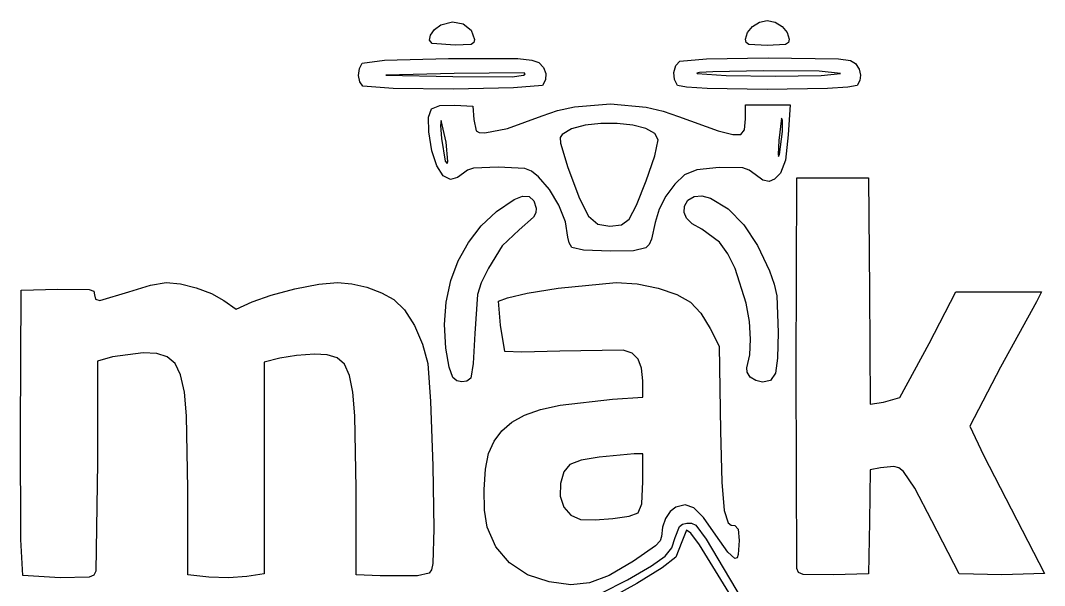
# Model space of a CAD drawing. Header units: millimetres. Extents: x 43 to 186, y 100 to 227.
# Drawn here: x 44 to 130.9, y 178.6 to 226.6 of the extents above; entities that cross this region are included whole.
import ezdxf

# ---------------------------------------------------------------- set-up
doc = ezdxf.new("R2010")
doc.units = ezdxf.units.MM
doc.layers.add('Layer_1', color=7, linetype='CONTINUOUS')

msp = doc.modelspace()

# ---------------------------------------------------------------- linework, layer by layer
at = {"layer": 'Layer_1', "color": 7}
for p, q in [((79.137998, 225.835755), (79.678395, 226.233863)), ((79.678395, 226.233863), (80.650345, 226.479717)), ((80.650345, 226.479717), (81.5709, 226.301606)), ((81.5709, 226.301606), (82.257275, 225.779211)), ((106.130239, 226.097358), (106.724239, 226.460251)), ((106.724239, 226.460251), (107.39753, 226.598611)), ((107.39753, 226.598611), (108.07082, 226.460251)), ((108.07082, 226.460251), (108.664816, 226.097358)), ((78.70077, 224.925295), (78.79332, 225.360421)), ((78.79332, 225.360421), (79.137998, 225.835755)), ((82.257275, 225.779211), (82.526685, 224.992213)), ((105.54544, 225.011112), (105.706862, 225.588217)), ((105.706862, 225.588217), (106.130239, 226.097358)), ((108.664816, 226.097358), (109.08819, 225.588217)), ((109.08819, 225.588217), (109.24961, 225.011112)), ((78.916755, 224.647811), (78.70077, 224.925295)), ((80.873045, 224.502833), (78.916755, 224.647811)), ((78.916755, 224.647811), (78.916755, 224.647811)), ((82.248887, 224.571175), (80.873045, 224.502833)), ((82.474187, 224.722557), (82.248887, 224.571175)), ((82.526685, 224.992213), (82.474187, 224.722557)), ((105.599184, 224.72645), (105.54544, 225.011112)), ((105.54544, 225.011112), (105.54544, 225.011112)), ((105.843097, 224.566991), (105.599184, 224.72645)), ((107.39753, 224.481945), (105.843097, 224.566991)), ((108.951954, 224.56699), (107.39753, 224.481945)), ((109.195866, 224.726449), (108.951954, 224.56699)), ((109.24961, 225.011112), (109.195866, 224.726449)), ((72.747678, 222.533396), (72.981365, 222.980434)), ((72.981365, 222.980434), (74.880766, 223.236367)), ((74.880766, 223.236367), (80.317865, 223.369951)), ((80.317865, 223.369951), (86.205062, 223.360551)), ((86.205062, 223.360551), (87.39947, 223.245664)), ((87.39947, 223.245664), (87.977985, 223.033122)), ((87.977985, 223.033122), (88.389021, 222.615352)), ((99.468486, 222.194752), (99.625992, 222.768502)), ((99.625992, 222.768502), (99.971795, 223.149719)), ((99.971795, 223.149719), (102.223406, 223.350029)), ((102.223406, 223.350029), (107.47142, 223.423612)), ((107.47142, 223.423612), (113.445732, 223.348741)), ((113.445732, 223.348741), (114.47153, 223.203298)), ((114.47153, 223.203298), (114.89714, 222.939757)), ((114.89714, 222.939757), (115.195976, 222.474769)), ((72.681744, 221.944229), (72.747678, 222.533396)), ((72.77897, 221.382136), (72.681744, 221.944229)), ((80.806895, 222.105735), (74.986065, 221.968399)), ((74.986065, 221.968399), (80.674605, 221.836108)), ((80.674605, 221.836108), (85.728039, 221.828494)), ((86.742385, 222.167475), (80.806895, 222.105735)), ((85.728039, 221.828494), (86.700565, 221.952499)), ((86.700565, 221.952499), (86.832872, 222.048344)), ((86.742385, 222.167471), (86.742385, 222.167475)), ((86.832872, 222.048344), (86.742385, 222.167471)), ((88.389021, 222.615352), (88.588626, 222.092951)), ((88.588626, 222.092951), (88.562055, 221.556174)), ((99.514068, 221.584876), (99.468486, 222.194752)), ((101.639376, 222.18171), (101.414847, 222.141992)), ((101.414847, 222.141992), (101.4444, 222.100695)), ((101.4444, 222.100695), (103.894261, 221.923979)), ((102.759888, 222.25263), (101.639376, 222.18171)), ((107.05118, 222.333974), (102.759888, 222.25263)), ((103.894261, 221.923979), (108.06562, 221.865073)), ((111.800788, 222.286957), (107.05118, 222.333974)), ((108.06562, 221.865073), (111.969079, 221.923979)), ((113.61524, 222.100695), (111.800788, 222.286957)), ((111.969079, 221.923979), (113.61524, 222.100695)), ((113.61524, 222.100695), (113.61524, 222.100695)), ((115.195976, 222.474769), (115.318261, 221.972388)), ((115.318261, 221.972388), (115.260083, 221.492571)), ((73.034765, 221.016322), (72.77897, 221.382136)), ((73.034715, 221.016318), (73.034765, 221.016322)), ((75.614898, 220.817534), (73.034715, 221.016318)), ((88.294565, 221.095278), (85.833328, 220.870407)), ((88.562055, 221.556174), (88.294565, 221.095278)), ((99.777525, 221.095278), (99.514068, 221.584876)), ((100.543796, 220.946707), (99.777525, 221.095278)), ((99.777525, 221.095278), (99.777525, 221.095278)), ((102.286121, 220.840585), (100.543796, 220.946707)), ((114.251257, 220.946707), (112.508931, 220.840585)), ((115.01753, 221.095278), (114.251257, 220.946707)), ((115.260083, 221.492571), (115.01753, 221.095278)), ((80.743938, 220.773361), (75.614898, 220.817534)), ((85.833328, 220.870407), (80.743938, 220.773361)), ((107.397526, 220.755687), (102.286121, 220.840585)), ((112.508931, 220.840585), (107.397526, 220.755687)), ((78.873657, 219.102501), (79.576612, 219.391959)), ((79.576612, 219.391959), (80.850715, 219.402586)), ((80.850715, 219.402586), (82.394395, 219.322566)), ((82.394395, 219.322566), (82.475795, 218.198087)), ((89.588706, 218.956944), (91.021061, 219.277199)), ((91.021061, 219.277199), (94.071617, 219.523289)), ((94.071617, 219.523289), (97.117782, 219.244826)), ((97.117782, 219.244826), (98.544649, 218.90939)), ((105.54548, 218.255933), (105.54548, 219.454862)), ((105.54548, 219.454862), (107.43644, 219.454862)), ((107.43644, 219.454862), (109.3274, 219.454862)), ((109.3274, 219.454862), (109.17479, 216.896986)), ((78.60861, 218.397294), (78.873657, 219.102501)), ((78.648225, 217.139416), (78.60861, 218.397294)), ((85.321861, 217.428521), (88.268735, 218.504948)), ((88.268735, 218.504948), (89.588706, 218.956944)), ((98.544649, 218.90939), (99.856935, 218.443418)), ((99.856935, 218.443418), (103.217206, 217.225487)), ((79.708815, 218.11261), (79.64214, 217.701535)), ((79.64214, 217.701535), (79.712837, 216.587535)), ((80.112265, 216.260526), (79.708815, 218.11261)), ((82.475795, 218.198087), (82.665995, 217.234326)), ((91.919402, 217.710286), (90.777127, 217.401914)), ((93.256497, 217.859395), (91.919402, 217.710286)), ((94.65335, 217.856685), (93.256497, 217.859395)), ((95.9749, 217.709598), (94.65335, 217.856685)), ((97.086083, 217.425576), (95.9749, 217.709598)), ((105.450117, 217.319138), (105.54548, 218.255933)), ((108.61283, 218.310393), (108.3683, 216.412153)), ((108.684332, 218.15001), (108.61283, 218.310393)), ((108.69407, 217.183855), (108.684332, 218.15001)), ((78.908874, 215.538051), (78.648225, 217.139416)), ((82.665995, 217.234326), (82.928394, 217.099849)), ((82.928394, 217.099849), (83.401835, 217.076472)), ((83.401835, 217.076472), (85.321861, 217.428521)), ((89.964735, 216.926837), (89.807995, 216.659799)), ((89.807995, 216.659799), (89.821585, 216.198001)), ((90.777127, 217.401914), (89.964735, 216.926837)), ((97.851839, 217.012063), (97.086083, 217.425576)), ((98.137105, 216.4765), (97.851839, 217.012063)), ((103.217206, 217.225487), (104.461355, 216.927667)), ((104.461355, 216.927667), (105.16274, 216.910133)), ((105.16274, 216.910133), (105.450117, 217.319138)), ((108.4416, 215.221528), (108.69403, 217.183855)), ((108.69403, 217.183855), (108.69407, 217.183855)), ((109.17479, 216.896986), (108.945324, 214.742694)), ((79.712837, 216.587535), (80.037935, 214.652251)), ((80.275331, 214.635042), (80.112235, 216.260526)), ((80.112235, 216.260526), (80.112265, 216.260526)), ((89.821585, 216.198001), (90.460925, 214.117319)), ((97.83257, 215.11619), (98.137105, 216.4765)), ((108.3683, 216.412153), (108.315287, 215.221626)), ((79.335282, 214.259058), (78.908874, 215.538051)), ((97.12001, 212.98733), (97.83257, 215.11619)), ((108.315287, 215.221626), (108.356389, 215.066881)), ((108.356389, 215.066881), (108.4416, 215.221528)), ((79.877712, 213.411606), (79.335282, 214.259058)), ((80.037935, 214.652251), (80.207746, 214.461067)), ((80.207746, 214.461067), (80.275331, 214.635042)), ((82.429102, 214.069982), (81.935689, 213.909502)), ((84.542865, 214.163195), (82.429102, 214.069982)), ((86.798937, 214.049204), (84.542865, 214.163195)), ((87.369661, 213.800667), (86.798937, 214.049204)), ((90.460925, 214.117319), (91.438072, 211.496447)), ((103.31162, 214.124031), (101.407077, 213.938668)), ((105.331056, 214.099556), (103.31162, 214.124031)), ((105.856335, 213.90094), (105.331056, 214.099556)), ((108.945324, 214.742694), (108.51257, 213.655841)), ((80.486425, 213.104862), (79.877712, 213.411606)), ((81.0758, 213.260305), (80.486425, 213.104862)), ((81.600645, 213.634028), (81.0758, 213.260305)), ((81.935689, 213.909502), (81.600645, 213.634028)), ((87.954955, 213.330169), (87.369661, 213.800667)), ((88.906089, 212.257719), (87.954955, 213.330169)), ((100.37834, 213.501737), (99.529864, 212.705926)), ((101.407077, 213.938668), (100.37834, 213.501737)), ((106.3704, 213.516113), (105.856335, 213.90094)), ((107.020056, 213.059533), (106.3704, 213.516113)), ((108.02205, 213.124891), (107.547576, 212.927624)), ((108.51257, 213.655841), (108.02205, 213.124891)), ((109.83805, 196.96528), (109.91115, 213.237153)), ((109.91115, 213.237153), (112.95386, 213.237153)), ((112.95386, 213.237153), (115.99656, 213.237153)), ((115.99656, 213.237153), (116.06606, 203.643409)), ((89.702145, 210.918722), (88.906089, 212.257719)), ((96.300995, 210.916786), (97.12001, 212.98733)), ((99.529864, 212.705926), (98.792082, 211.704086)), ((107.547576, 212.927624), (107.020056, 213.059533)), ((84.399553, 210.379776), (85.906465, 211.405989)), ((85.906465, 211.405989), (86.613713, 211.687399)), ((86.613713, 211.687399), (87.175183, 211.65071)), ((87.175183, 211.65071), (87.567404, 211.305326)), ((91.438072, 211.496447), (92.218129, 209.988886)), ((98.792082, 211.704086), (98.22327, 210.590568)), ((100.654747, 211.358757), (101.177257, 211.660495)), ((101.177257, 211.660495), (101.844147, 211.727662)), ((101.844147, 211.727662), (102.57148, 211.534225)), ((102.57148, 211.534225), (104.062986, 210.609206)), ((87.567404, 211.305326), (87.766905, 210.660651)), ((87.766905, 210.660651), (87.743977, 210.276323)), ((90.250911, 209.502117), (89.702145, 210.918722)), ((95.677095, 209.731424), (96.300995, 210.916786)), ((98.22327, 210.590568), (97.881705, 209.459721)), ((100.325015, 210.296677), (100.36055, 210.84848)), ((100.36055, 210.84848), (100.654747, 211.358757)), ((104.062986, 210.609206), (105.397109, 209.266436)), ((83.099003, 209.159698), (84.399553, 210.379776)), ((87.534922, 209.894248), (86.311695, 208.825696)), ((87.743977, 210.276323), (87.534922, 209.894248)), ((92.218129, 209.988886), (93.012089, 209.300239)), ((95.007867, 209.270469), (95.677095, 209.731424)), ((95.677095, 209.731424), (95.677095, 209.731424)), ((100.537687, 209.81035), (100.325015, 210.296677)), ((101.027548, 209.350463), (100.537687, 209.81035)), ((82.013248, 207.764072), (83.099003, 209.159698)), ((86.311695, 208.825696), (84.869961, 207.482101)), ((90.460175, 208.196841), (90.250911, 209.502117)), ((93.012089, 209.300239), (94.030945, 209.136112)), ((94.030945, 209.136112), (95.007867, 209.270469)), ((97.881705, 209.459721), (97.568526, 208.032055)), ((101.82358, 208.877981), (101.027548, 209.350463)), ((103.34284, 207.77284), (101.82358, 208.877981)), ((105.397109, 209.266436), (106.571112, 207.509296)), ((90.556272, 207.720508), (90.460175, 208.196841)), ((97.568526, 208.032055), (97.369473, 207.597631)), ((81.150718, 206.211215), (82.013248, 207.764072)), ((84.869961, 207.482101), (83.717315, 205.587756)), ((90.781685, 207.336945), (90.556272, 207.720508)), ((90.781725, 207.336945), (90.781685, 207.336945)), ((91.772216, 207.099684), (90.781725, 207.336945)), ((94.079715, 207.019445), (91.772216, 207.099684)), ((96.041503, 207.051947), (94.079715, 207.019445)), ((97.079782, 207.309474), (96.041503, 207.051947)), ((97.369473, 207.597631), (97.079782, 207.309474)), ((104.052575, 206.80362), (103.34284, 207.77284)), ((106.571112, 207.509296), (107.58226, 205.341167)), ((80.519842, 204.519444), (81.150718, 206.211215)), ((104.678935, 205.561132), (104.052575, 206.80362)), ((83.717315, 205.587756), (83.106515, 204.336669)), ((105.60773, 202.596422), (104.678935, 205.561132)), ((107.58226, 205.341167), (107.98183, 204.224997)), ((80.129053, 202.707076), (80.519842, 204.519444)), ((43.960935, 191.69091), (44.029835, 203.712154)), ((44.029835, 203.712154), (47.138695, 203.786694)), ((47.138695, 203.786694), (49.808036, 203.774701)), ((49.808036, 203.774701), (50.179881, 203.622927)), ((50.179881, 203.622927), (50.247545, 203.323673)), ((50.699544, 202.838241), (53.157965, 203.57986)), ((53.157965, 203.57986), (55.018311, 204.135564)), ((55.018311, 204.135564), (56.332965, 204.36693)), ((56.332965, 204.36693), (57.552648, 204.244305)), ((57.552648, 204.244305), (58.893715, 203.912538)), ((58.893715, 203.912538), (60.177602, 203.427212)), ((65.247663, 203.283208), (67.273136, 203.816235)), ((67.273136, 203.816235), (69.296481, 204.209845)), ((69.296481, 204.209845), (70.885045, 204.36502)), ((70.885045, 204.36502), (72.093094, 204.258416)), ((72.093094, 204.258416), (73.37846, 203.957872)), ((73.37846, 203.957872), (74.617874, 203.500396)), ((83.106515, 204.336669), (82.781819, 203.335877)), ((86.986282, 203.454139), (89.633209, 203.883769)), ((89.633209, 203.883769), (94.570955, 204.370854)), ((94.570955, 204.370854), (96.346776, 204.241517)), ((96.346776, 204.241517), (98.124062, 203.883662)), ((98.124062, 203.883662), (99.703605, 203.350177)), ((107.98183, 204.224997), (108.205129, 203.217666)), ((116.06606, 203.643409), (116.13546, 194.04966)), ((121.15594, 199.18812), (123.4049, 203.569203)), ((123.4049, 203.569203), (127.04971, 203.574503)), ((127.04971, 203.574503), (130.69453, 203.579803)), ((130.69453, 203.579803), (130.25134, 202.719907)), ((50.247545, 203.323673), (50.326094, 202.936673)), ((50.326094, 202.936673), (50.699544, 202.838241)), ((60.177602, 203.427212), (61.225745, 202.843909)), ((61.225745, 202.843909), (62.292005, 202.092339)), ((62.292005, 202.092339), (63.652715, 202.709784)), ((63.652715, 202.709784), (65.247663, 203.283208)), ((74.617874, 203.500396), (75.688065, 202.922992)), ((75.688065, 202.922992), (76.574463, 202.052483)), ((79.98678, 200.792428), (80.129053, 202.707076)), ((82.781819, 203.335877), (82.566705, 200.041063)), ((84.567055, 202.770243), (85.320475, 203.056696)), ((84.738695, 200.739708), (84.567055, 202.770243)), ((85.320475, 203.056696), (86.986282, 203.454139)), ((99.703605, 203.350177), (100.8862, 202.693948)), ((100.8862, 202.693948), (101.751481, 201.754045)), ((108.205129, 203.217666), (108.32357, 200.11484)), ((130.25134, 202.719907), (127.20184, 197.174531)), ((76.574463, 202.052483), (77.418466, 200.726653)), ((105.873262, 201.04423), (105.60773, 202.596422)), ((101.751481, 201.754045), (102.54834, 200.47325)), ((105.981615, 199.558836), (105.873262, 201.04423)), ((77.418466, 200.726653), (78.116761, 199.140561)), ((80.101455, 198.793817), (79.98678, 200.792428)), ((85.107575, 198.5125), (84.738695, 200.739708)), ((102.54834, 200.47325), (103.29648, 198.949698)), ((108.32357, 200.11484), (108.275136, 197.942427)), ((82.566705, 200.041063), (82.421996, 197.491347)), ((105.914338, 198.225256), (105.981615, 199.558836)), ((54.392815, 198.399882), (51.769375, 198.044217)), ((55.532381, 198.330537), (54.392815, 198.399882)), ((56.420128, 198.056594), (55.532381, 198.330537)), ((78.116761, 199.140561), (78.566035, 197.489267)), ((80.37645, 197.191648), (80.101455, 198.793817)), ((86.560461, 198.440477), (85.107575, 198.5125)), ((89.776605, 198.54349), (86.560461, 198.440477)), ((95.144845, 198.62568), (89.776605, 198.54349)), ((95.907415, 198.3702), (95.144845, 198.62568)), ((96.425503, 197.870766), (95.907415, 198.3702)), ((103.29648, 198.949698), (103.42878, 191.77956)), ((118.6424, 194.59936), (121.15594, 199.18812)), ((50.512605, 197.690376), (50.508605, 189.05966)), ((51.769375, 198.044217), (50.512605, 197.690376)), ((57.086872, 197.484298), (56.420128, 198.056594)), ((57.563426, 196.519896), (57.086872, 197.484298)), ((65.990255, 197.933986), (64.667335, 197.589855)), ((64.667335, 197.589855), (64.667335, 188.61253)), ((67.401713, 198.17853), (65.990255, 197.933986)), ((68.937505, 198.28322), (67.401713, 198.17853)), ((70.013144, 198.222219), (68.937505, 198.28322)), ((70.847191, 197.966541), (70.013144, 198.222219)), ((71.469906, 197.418549), (70.847191, 197.966541)), ((78.566035, 197.489267), (78.801339, 194.263556)), ((82.421996, 197.491347), (82.203585, 196.23767)), ((96.720596, 197.093646), (96.425503, 197.870766)), ((105.65298, 197.128505), (105.914338, 198.225256)), ((108.275136, 197.942427), (108.083044, 196.664305)), ((71.911546, 196.480606), (71.469906, 197.418549)), ((80.680035, 196.29728), (80.37645, 197.191648)), ((96.814185, 196.00511), (96.720596, 197.093646)), ((105.682141, 196.747978), (105.65298, 197.128505)), ((105.946, 196.33798), (105.682141, 196.747978)), ((108.083044, 196.664305), (107.67711, 196.059488)), ((109.91135, 180.08949), (109.83805, 196.96528)), ((127.20184, 197.174531), (124.59552, 192.17428)), ((57.880606, 195.069633), (57.563426, 196.519896)), ((72.202372, 195.055073), (71.911546, 196.480606)), ((80.680035, 196.29727), (80.680035, 196.29728)), ((81.033608, 196.023815), (80.680035, 196.29727)), ((81.452925, 195.920869), (81.033608, 196.023815)), ((81.866685, 195.991224), (81.452925, 195.920869)), ((82.203585, 196.23767), (81.866685, 195.991224)), ((96.814185, 194.63346), (96.814185, 196.00511)), ((106.429619, 196.033591), (105.946, 196.33798)), ((105.946, 196.33798), (105.946, 196.33798)), ((106.98715, 195.90699), (106.429619, 196.033591)), ((107.67711, 196.059488), (106.98715, 195.90699)), ((58.069226, 193.039755), (57.880606, 195.069633)), ((72.37264, 193.044312), (72.202372, 195.055073)), ((78.801339, 194.263556), (78.987929, 188.813225)), ((89.815116, 193.960164), (94.234495, 194.45537)), ((94.234495, 194.45537), (96.814185, 194.63346)), ((116.13546, 194.04966), (117.25664, 194.22067)), ((117.25664, 194.22067), (118.6424, 194.59936)), ((85.692308, 192.514408), (86.779545, 193.1107)), ((86.779545, 193.1107), (88.14203, 193.587457)), ((88.14203, 193.587457), (89.815116, 193.960164)), ((58.184045, 186.86614), (58.069226, 193.039755)), ((72.472545, 186.87656), (72.37264, 193.044312)), ((84.844967, 191.783096), (85.692308, 192.514408)), ((43.976861, 182.557718), (43.960935, 191.69091)), ((84.20217, 190.901278), (84.844967, 191.783096)), ((103.42878, 191.77956), (103.539003, 187.422339)), ((124.59552, 192.17428), (125.75281, 189.71601)), ((83.728565, 189.85347), (84.20217, 190.901278)), ((83.450094, 188.522846), (83.728565, 189.85347)), ((96.079645, 189.82158), (93.103075, 189.54902)), ((96.814185, 189.82158), (96.079645, 189.82158)), ((96.814185, 187.47272), (96.814185, 189.82158)), ((125.75281, 189.71601), (130.94552, 179.65456)), ((50.508605, 189.05966), (50.350705, 179.85369)), ((78.987929, 188.813225), (79.068557, 183.45404)), ((90.637351, 188.916663), (90.108453, 188.291231)), ((91.578129, 189.296638), (90.637351, 188.916663)), ((93.103075, 189.54902), (91.578129, 189.296638)), ((118.13797, 188.761368), (117.02659, 188.64294)), ((118.563973, 188.637615), (118.13797, 188.761368)), ((64.667335, 188.61253), (64.667335, 179.6352)), ((83.334131, 186.798186), (83.450094, 188.522846)), ((90.108453, 188.291231), (89.819145, 187.30248)), ((116.14155, 188.4769), (116.06905, 184.05593)), ((117.02659, 188.64294), (116.14155, 188.4769)), ((118.969739, 188.323341), (118.563973, 188.637615)), ((119.919211, 186.917599), (118.969739, 188.323341)), ((89.819145, 187.30248), (89.801334, 186.233368)), ((96.72875, 185.589022), (96.814185, 187.47272)), ((103.539003, 187.422339), (103.722935, 185.001914)), ((58.185045, 179.54502), (58.184045, 186.86614)), ((72.472545, 179.54471), (72.472545, 186.87656)), ((83.387191, 185.040041), (83.334131, 186.798186)), ((89.801334, 186.233368), (90.119908, 185.297966)), ((121.3837, 184.13288), (119.919211, 186.917599)), ((90.119908, 185.297966), (90.713945, 184.604982)), ((96.439825, 184.81318), (96.72875, 185.589022)), ((99.620645, 185.28843), (99.14478, 184.919992)), ((100.420315, 185.496957), (99.620645, 185.28843)), ((101.151672, 185.24417), (100.420315, 185.496957)), ((83.615785, 183.60896), (83.387191, 185.040041)), ((90.713945, 184.604982), (91.522525, 184.26312)), ((94.287974, 184.326729), (95.658212, 184.541441)), ((95.658212, 184.541441), (96.439825, 184.81318)), ((96.439825, 184.81318), (96.439825, 184.81318)), ((99.14478, 184.919992), (98.757474, 184.329263)), ((101.969461, 184.422771), (101.151672, 185.24417)), ((103.02843, 182.92546), (101.969461, 184.422771)), ((103.722935, 185.001914), (104.065544, 183.959461)), ((84.348897, 181.940174), (83.615785, 183.60896)), ((91.522525, 184.26312), (92.764336, 184.217727)), ((92.764336, 184.217727), (94.287974, 184.326729)), ((98.497013, 183.594582), (98.401685, 182.79429)), ((98.757474, 184.329263), (98.497013, 183.594582)), ((99.577175, 182.70829), (99.936153, 183.66951)), ((99.936153, 183.66951), (100.193011, 183.864461)), ((100.193011, 183.864461), (100.56626, 183.95036)), ((100.56626, 183.95036), (100.965779, 183.940335)), ((100.965779, 183.940335), (101.31383, 183.758)), ((101.31383, 183.758), (102.19703, 182.59193)), ((104.065544, 183.959461), (104.322906, 183.780343)), ((104.322906, 183.780343), (104.6518, 183.73616)), ((104.6518, 183.73616), (104.930211, 183.442669)), ((116.06905, 184.05593), (115.99655, 179.63496)), ((123.69342, 179.63496), (121.3837, 184.13288)), ((79.068557, 183.45404), (78.985975, 180.50177)), ((98.401685, 182.79429), (98.290833, 182.434487)), ((99.28842, 181.843941), (99.577175, 182.70829)), ((100.54243, 183.35411), (100.14314, 182.34997)), ((100.903256, 183.088169), (100.54243, 183.35411)), ((101.634593, 182.097827), (100.903256, 183.088169)), ((104.047247, 181.470825), (103.02843, 182.92546)), ((104.930211, 183.442669), (105.01222, 182.47939)), ((44.171085, 179.49723), (43.976861, 182.557718)), ((85.508066, 180.572812), (84.348897, 181.940174)), ((97.908899, 182.00964), (96.035505, 180.70296)), ((98.290833, 182.434487), (97.908899, 182.00964)), ((98.719249, 181.138775), (99.28842, 181.843941)), ((100.14314, 182.34997), (99.636315, 181.04515)), ((104.13857, 178.04757), (101.634593, 182.097827)), ((102.19703, 182.59193), (106.520465, 175.306591)), ((105.01222, 182.47939), (104.935911, 181.271004)), ((97.568458, 180.327177), (98.719249, 181.138775)), ((99.636315, 181.04515), (98.45602, 180.139364)), ((104.648664, 180.927078), (104.047247, 181.470825)), ((104.825107, 180.989532), (104.648664, 180.927078)), ((104.935911, 181.271004), (104.825107, 180.989532)), ((78.985975, 180.50177), (78.860739, 179.976873)), ((87.033815, 179.559612), (85.508066, 180.572812)), ((96.035505, 180.70296), (93.971645, 179.510489)), ((95.534845, 179.14353), (97.568458, 180.327177)), ((98.45602, 180.139364), (96.324444, 178.823399)), ((109.91142, 180.08942), (109.91135, 180.08949)), ((110.050651, 179.747584), (109.91142, 180.08942)), ((44.171205, 179.49735), (44.171085, 179.49723)), ((47.323315, 179.30167), (44.171205, 179.49735)), ((49.807772, 179.36399), (47.323315, 179.30167)), ((50.200393, 179.533257), (49.807772, 179.36399)), ((50.350705, 179.85369), (50.200393, 179.533257)), ((59.951335, 179.35586), (58.185045, 179.54502)), ((61.632022, 179.291091), (59.951335, 179.35586)), ((63.192485, 179.40096), (61.632022, 179.291091)), ((64.667335, 179.6352), (63.192485, 179.40096)), ((74.523065, 179.45771), (72.472545, 179.54471)), ((77.690965, 179.46271), (74.523065, 179.45771)), ((78.669059, 179.681606), (77.690965, 179.46271)), ((78.860739, 179.976873), (78.669059, 179.681606)), ((88.866665, 178.95331), (87.033815, 179.559612)), ((93.971645, 179.510489), (92.307978, 178.874863)), ((110.43507, 179.57623), (110.050651, 179.747584)), ((113.02719, 179.56026), (110.43507, 179.57623)), ((115.99655, 179.63496), (113.02719, 179.56026)), ((127.31947, 179.56136), (123.69342, 179.63496)), ((130.94552, 179.65456), (127.31947, 179.56136)), ((90.715864, 178.715872), (88.866665, 178.95331)), ((88.866665, 178.95331), (88.866665, 178.95331)), ((92.307978, 178.874863), (90.715864, 178.715872)), ((93.280552, 177.995335), (95.534845, 179.14353)), ((96.324444, 178.823399), (94.167621, 177.637504))]:
    msp.add_line(p, q, dxfattribs=at)

doc.saveas('drawing.dxf')
